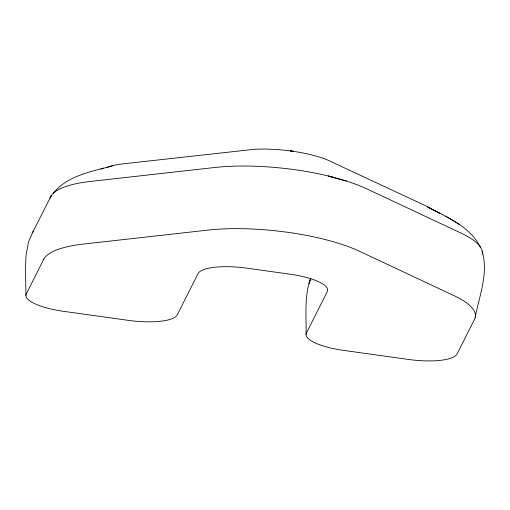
<?xml version="1.0" encoding="UTF-8"?>
<svg xmlns="http://www.w3.org/2000/svg" width="510" height="510" viewBox="0 0 510 510"><rect width="100%" height="100%" fill="white"/><g stroke="black" fill="none" stroke-linecap="round" stroke-linejoin="round"><path stroke-width="0.76" d="M475.192 317.545C479.279 295.838 488.72 273.315 482.141 251.111M310.717 278.301L309.022 283.35L310.756 278.345M310.66 278.466C303.928 296.335 306.497 315.843 306.076 334.515M49.878 198.199L51.217 195.77L33.239 231.221L28.541 241.791L26.01 255.44L25.5 268.47L25.94 295.386M53.346 193.188C65.503 177.926 85.546 172.801 103.524 168.204L100.98 168.95L112.901 165.629M291.847 151.126L290.362 150.89L293.377 151.311L283.968 150.169A60.41 16.753 6.3 0 0 253.903 149.341L120.43 164.15A56.336 15.625 6.3 0 0 108.808 166.917M346.443 181.012L328.357 176.077L346.443 181.012L357.057 184.716L366.365 188.655L460.983 233.064A104.792 29.057 6.3 0 1 482.237 254.311M434.016 210.273L439.856 213.448L425.786 205.817L326.394 159.458A60.41 16.753 6.3 0 0 291.86 151.126M427.431 206.996C447.002 217.011 469.92 226.44 480.401 247.146M445.81 216.297L459.701 224.661M334.7 177.601A108.802 30.173 6.3 0 0 214.71 167.503L90.665 181.413A104.652 29.019 6.3 0 0 50.656 196.656M32.901 232.248A43.707 12.119 6.3 0 1 33.239 231.221M107.075 167.643A56.336 15.625 6.3 0 1 108.209 167.152M428.381 207.098A56.476 15.663 6.3 0 1 433.545 210.349M43.745 259.265L26.329 293.837A43.707 12.119 6.3 0 0 63.616 311.336L128.392 320.369A43.707 12.119 6.3 0 0 177.257 314.887L198.071 273.577A43.382 12.03 6.3 0 1 210.4 267.865L214.653 267.259A43.382 12.03 6.3 0 1 246.566 268.139L290.203 274.221A43.471 12.055 6.3 0 1 327.286 291.631L306.459 332.973A43.49 12.062 6.3 0 0 343.568 350.389L408.548 359.454A43.388 12.03 6.3 0 0 457.062 354.01L474.51 319.375A104.792 29.057 6.3 0 0 454.072 295.673L359.448 251.264A108.802 30.173 6.3 0 0 287.844 232.311L273.723 230.603A108.802 30.173 6.3 0 0 207.799 230.112L83.755 244.029A104.652 29.019 6.3 0 0 43.745 259.265"/></g></svg>
